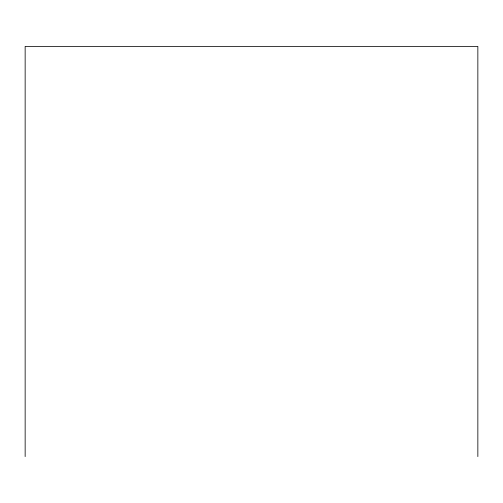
<?xml version="1.0" encoding="UTF-8"?>
<svg xmlns="http://www.w3.org/2000/svg" width="503" height="503" viewBox="0 0 503 503"><rect width="100%" height="100%" fill="white"/><g stroke="black" fill="none" stroke-linecap="round" stroke-linejoin="round"><path stroke-width="0.75" d="M477.85 456.592L477.85 46.408L25.15 46.408L25.15 456.592"/></g></svg>
